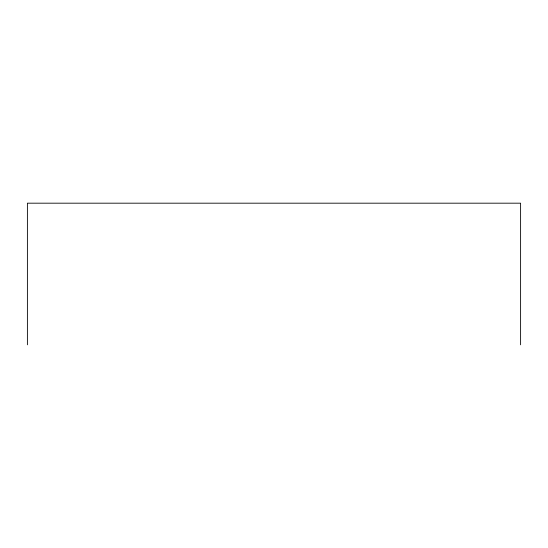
<?xml version="1.0" encoding="UTF-8"?>
<svg xmlns="http://www.w3.org/2000/svg" width="548" height="548" viewBox="0 0 548 548"><rect width="100%" height="100%" fill="white"/><g stroke="black" fill="none" stroke-linecap="round" stroke-linejoin="round"><path stroke-width="0.82" d="M520.6 344.815L520.6 203.185L27.4 203.185L27.4 344.815"/></g></svg>
